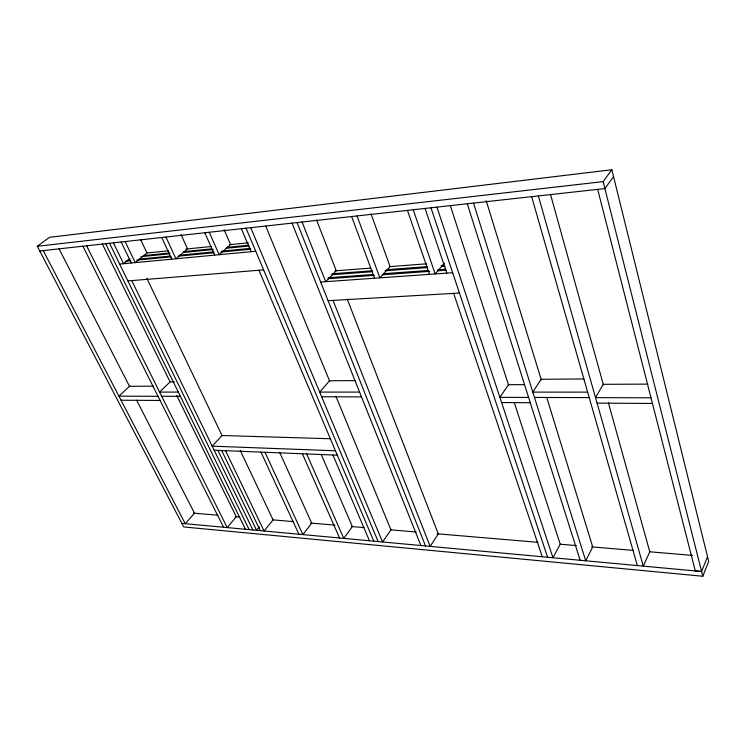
<?xml version="1.0" encoding="UTF-8"?>
<svg xmlns="http://www.w3.org/2000/svg" width="746" height="746" viewBox="0 0 746 746"><rect width="100%" height="100%" fill="white"/><g stroke="black" fill="none" stroke-linecap="round" stroke-linejoin="round"><path stroke-width="1.12" d="M702.788 576.257L708.7 561.402L611.851 169.743L49.478 237.331L37.3 246.292L183.721 526.946L702.788 576.257L603.141 181.623L611.851 169.743M597.677 189.372L695.3 570.942L701.585 571.52L707.534 556.684M514.302 402.709L560.237 544.207L552.972 557.756L436.942 207.118M613.557 176.625L604.894 188.579L39.743 250.973M259.384 526.909L256.615 530.313L217.935 450.379M444.327 263.207L435.188 273.941L413.219 209.738M174.452 381.877L170.069 381.915L159.588 392.079L178.294 392.088M129.869 258.564L123.547 263.711L113.411 242.842M37.3 246.292L603.141 181.623M146.496 253.025L168.512 250.815M185.885 249.071L211.379 246.506M229.917 244.651L248.455 242.786M143.344 255.617L170.023 252.978M183.936 251.607L211.78 248.856M226.859 247.364L248.894 245.192M140.985 256.633L169.743 253.808M183.553 252.456L213.459 249.518M226.113 248.269L249.127 246.012M127.435 260.242L129.739 260.018M138.952 259.132L170.051 256.13M179.264 255.244L213.813 251.906M221.879 251.132L250.665 248.353M125.188 261.249L130.951 260.69M136.714 260.14L171.272 256.82M178.182 256.158L213.897 252.735M220.816 252.073L250.768 249.201M119.668 264.075L255.747 251.253M127.883 280.916L263.599 269.875M334.777 270.873L370.734 268.103M389.291 266.667L426.404 263.814M331.933 273.801L372.599 270.742M386.54 269.688L427.206 266.63M441.156 265.576L444.644 265.315M332.073 274.724L372.413 271.712M385.085 270.77L427.728 267.581M441.557 266.546L445.017 266.294M328.044 277.773L373.075 274.491M383.472 273.726L428.502 270.444M437.743 269.772L445.819 269.185M328.212 278.706L374.427 275.367M382.521 274.78L429.892 271.348M437.977 270.77L446.071 270.183M320.677 282.025L452.645 272.71M328.1 300.694L459.433 293.038M355.562 380.591L329.508 380.777L319.698 392.098L359.581 392.098M583.922 378.959L541.13 379.266L532.812 392.116L587.652 392.126M153.555 386.176L129.487 386.279L118.931 396.163L158.021 396.285M524.401 384.638L508.455 384.703L499.895 397.348L528.597 397.431M647.892 384.125L603.253 384.311L595.522 397.637L651.006 397.814M161.686 396.285L180.383 396.34M321.666 396.779L361.502 396.9M534.481 397.441L589.228 397.609M121.039 400.22L160.11 400.453M501.61 402.532L530.275 402.709M597.08 403.12L652.442 403.455M330.879 438.769L222.019 435.515L212.172 446.164L335.476 450.78M214.139 450.23L337.341 455.172M193.456 513.136L217.823 515.206M235.232 516.68L239.876 517.071M272.365 519.822L293.253 521.594M310.662 523.067L335.029 525.128M351.273 526.508L364.039 527.59M390.727 529.846L416.259 532.01M437.147 533.782L538.108 542.333M560.153 544.207L576.406 545.578M591.494 546.855L633.27 550.399M649.514 551.77L692.447 555.406M181.865 523.384L701.585 571.52M43.231 250.591L185.25 523.701L194.51 513.229L136.621 400.21M59.074 248.828L129.72 386.736M82.89 246.208L223.576 527.254M86.62 245.798L227.176 527.581L236.296 516.773L176.727 395.473M105.662 243.7L245.453 529.278M102.258 243.849L170.051 381.877M109.522 243.271L249.155 529.623M131.753 280.599L252.875 529.958M121.178 241.984L131.296 262.984M221.683 450.528L260.298 530.648M125.123 241.545L135.24 262.611L146.962 252.978L140.537 239.382M225.525 450.687L264.075 531.003L273.064 519.887L240.259 450.453M146.831 278.277L222.205 435.916M161.742 237.498L171.766 259.17M260.951 452.104L298.922 534.229M165.938 237.041L175.944 258.778L187.526 248.903L181.017 234.524M264.998 452.272L302.895 534.593L311.707 523.16L279.834 452.766M204.814 232.752L214.699 255.123M302.391 453.773L339.579 537.997M209.272 232.258L219.137 254.703L230.551 244.585L224.136 229.731M306.662 453.941L343.766 538.379L352.382 526.601L321.134 454.267M332.902 454.995L369.447 540.757M241.35 228.714L251.085 251.691M258.955 270.257L373.793 541.167M246.031 228.201L378.166 541.568M250.74 227.679L382.558 541.978L390.969 529.874L335.914 396.303M265.753 226.122L329.695 381.225M292.05 223.119L420.893 545.522M297.057 222.56L425.518 545.951M302.102 222.01L325.666 281.671L336.25 270.751L316.63 220.173M333.061 300.405L430.181 546.389L438.303 533.884L347.235 299.081M351.636 216.536L374.539 278.221M357.045 215.939L379.873 277.848L390.111 266.611L371.004 213.822M407.428 210.381L429.482 274.351M425.061 208.432L446.826 273.12M453.643 293.374L542.277 556.768M430.983 207.78L547.611 557.262M450.425 205.933L508.558 385.02M467.276 203.77L580.164 560.274M473.505 203.08L585.731 560.796L592.725 546.958L546.827 397.758M486.187 200.674L541.344 379.938M531.646 196.664L637.354 565.58M538.36 195.918L643.276 566.121L649.775 551.798L608.382 402.775M550.501 194.37L603.402 384.843"/></g></svg>
